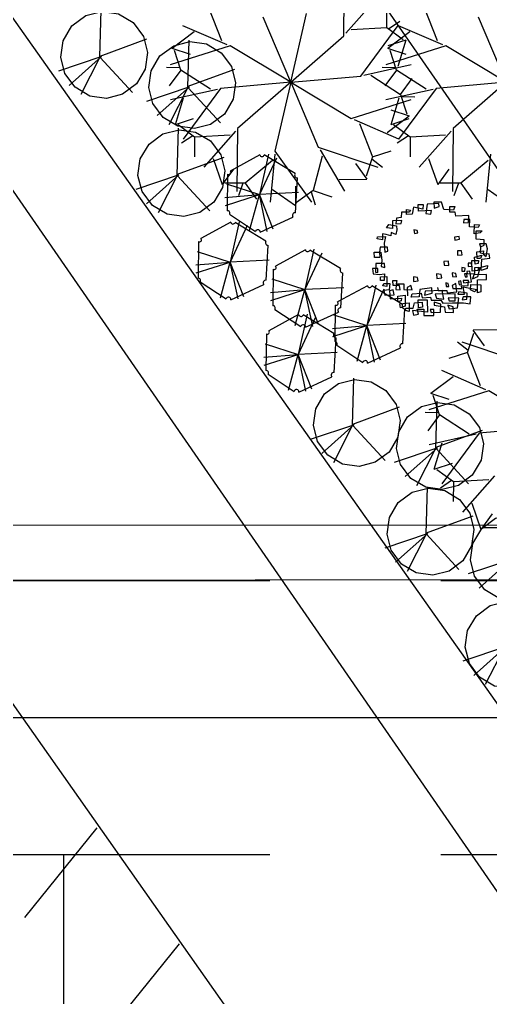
# Model space of a CAD drawing. Header units: millimetres. Extents: x 14950 to 15746, y 1103 to 1809.
# Drawn here: x 15428 to 15431.44, y 1480.92 to 1488.06 of the extents above; entities that cross this region are included whole.
import ezdxf
from ezdxf.xclip import XClip

# ---------------------------------------------------------------- set-up
doc = ezdxf.new("R2010")
doc.units = ezdxf.units.MM
doc.header["$LTSCALE"] = 10
doc.header["$MEASUREMENT"] = 0
doc.header["$XCLIPFRAME"] = 2
doc.linetypes.add('HIDDEN', pattern=[0.375, 0.25, -0.125])
for name, color, linetype in [('TN-CABL', 4, 'Continuous'), ('TZ-BASE', 253, 'Continuous'), ('TZ-CABL', 4, 'Continuous')]:
    doc.layers.add(name, color=color, linetype=linetype)
doc.linetypes.add('ZIGZAG', pattern='A,0.0001,-0.2,[131,ltypeshp.shx,S=0.2,R=0,X=-0.2,Y=0],-0.4,[131,ltypeshp.shx,S=0.2,R=180,X=0.2,Y=0],-0.2', length=0.8001)

# ---------------------------------------------------------------- blocks, each defined once
blk = doc.blocks.new('JD-DGHCDGH7DFXH')
at = {"layer": 'TZ-BASE'}
for p, q in [((396.7644, 2.3519), (383.3386, 21.3418)), ((394.8375, 0.0525), (381.5238, 18.9534)), ((390.1718, 15.7075), (401.8806, -1.233)), ((387.8757, 13.7532), (399.3344, -2.8255)), ((393.0361, 10.914), (393.0399, 11.3728)), ((393.0496, 10.9326), (393.2827, 11.1964)), ((391.2547, 10.7599), (391.265, 11.1025)), ((392.1446, 10.8779), (392.0508, 11.119)), ((392.6477, 10.5758), (392.7632, 11.0777)), ((393.3488, 10.9756), (393.3499, 11.1191)), ((393.7186, 10.8779), (393.6248, 11.119)), ((392.1842, 10.8478), (391.8613, 10.9879)), ((392.6477, 10.5758), (392.4461, 11.0497)), ((393.1607, 10.6211), (393.4335, 10.99)), ((393.362, 10.966), (393.4437, 11.0214)), ((393.7582, 10.8478), (393.4353, 10.9879)), ((394.2217, 10.5758), (394.0201, 11.0497)), ((391.9443, 10.943), (391.7828, 10.8208)), ((393.0905, 10.9609), (393.3488, 10.9756)), ((393.3488, 10.9756), (393.4699, 10.8876)), ((393.5183, 10.943), (393.3568, 10.8208)), ((391.2573, 10.767), (391.5977, 10.8922)), ((391.8972, 10.5396), (391.9075, 10.8822)), ((392.6477, 10.5758), (393.0361, 10.914)), ((393.3585, 10.8427), (393.4914, 10.8859)), ((393.4326, 10.6922), (393.4914, 10.8859)), ((392.206, 10.8407), (391.7685, 10.7025)), ((391.9158, 10.7776), (391.7828, 10.8208)), ((391.8455, 10.6644), (391.7993, 10.8068)), ((392.6477, 10.5758), (392.206, 10.8407)), ((393.78, 10.8407), (393.3425, 10.7025)), ((393.4898, 10.7776), (393.3568, 10.8208)), ((393.4195, 10.6644), (393.3733, 10.8068)), ((394.2217, 10.5758), (393.78, 10.8407)), ((391.2622, 10.7599), (390.9523, 10.6556)), ((391.2673, 10.7634), (391.0309, 10.5527)), ((391.2521, 10.7529), (391.1151, 10.4852)), ((391.2571, 10.7564), (391.4939, 10.5007)), ((393.1826, 10.6282), (393.5262, 10.7046)), ((391.8405, 10.68), (391.7418, 10.6832)), ((391.8455, 10.6644), (391.7602, 10.549)), ((392.0631, 10.5245), (391.8455, 10.6644)), ((391.8998, 10.5466), (392.2402, 10.6719)), ((393.4145, 10.68), (393.3158, 10.6832)), ((393.4195, 10.6644), (393.3342, 10.549)), ((393.6371, 10.5245), (393.4195, 10.6644)), ((392.6477, 10.5758), (392.1347, 10.5305)), ((392.6477, 10.5758), (392.2593, 10.2376)), ((392.6477, 10.5758), (392.5323, 10.0739)), ((392.6477, 10.5758), (393.1607, 10.6211)), ((392.6477, 10.5758), (392.8493, 10.1019)), ((392.6477, 10.5758), (393.0894, 10.3109)), ((393.2323, 10.6271), (393.4499, 10.4872)), ((393.4499, 10.4872), (393.5352, 10.6026)), ((394.2217, 10.5758), (393.7087, 10.5305)), ((394.2217, 10.5758), (393.8333, 10.2376)), ((391.9047, 10.5395), (391.5947, 10.4353)), ((391.9098, 10.543), (391.6734, 10.3324)), ((391.8946, 10.5325), (391.7576, 10.2648)), ((392.1128, 10.5234), (391.7692, 10.447)), ((392.1347, 10.5305), (391.8619, 10.1616)), ((391.8996, 10.536), (392.1364, 10.2803)), ((393.6868, 10.5234), (393.3432, 10.447)), ((393.7087, 10.5305), (393.4359, 10.1616)), ((391.8628, 10.4594), (391.804, 10.2656)), ((393.0894, 10.3109), (393.5269, 10.449)), ((393.4368, 10.4594), (393.378, 10.2656)), ((393.4499, 10.4872), (393.4961, 10.3448)), ((393.4549, 10.4716), (393.5536, 10.4684)), ((393.3797, 10.374), (393.5126, 10.3308)), ((391.9369, 10.3088), (391.804, 10.2656)), ((393.1112, 10.3038), (393.4341, 10.1636)), ((393.3511, 10.2086), (393.5126, 10.3308)), ((393.5109, 10.3088), (393.378, 10.2656)), ((391.8187, 9.897), (391.829, 10.2396)), ((391.9467, 10.176), (391.8256, 10.264)), ((392.2458, 10.219), (392.0127, 9.9552)), ((392.2593, 10.2376), (392.2555, 9.7788)), ((393.1508, 10.2737), (393.2446, 10.0326)), ((393.5207, 10.176), (393.3996, 10.264)), ((393.8198, 10.219), (393.5867, 9.9552)), ((393.8333, 10.2376), (393.8295, 9.7788)), ((391.9334, 10.1856), (391.8517, 10.1302)), ((391.9467, 10.176), (391.9455, 10.0325)), ((392.2049, 10.1907), (391.9467, 10.176)), ((393.5074, 10.1856), (393.4257, 10.1302)), ((393.5207, 10.176), (393.5195, 10.0325)), ((393.7789, 10.1907), (393.5207, 10.176)), ((392.5323, 10.0739), (392.7988, 9.7005)), ((392.8493, 10.1019), (393.2845, 9.9565)), ((392.8628, 10.0833), (393.0417, 9.7801)), ((393.2446, 10.0326), (393.3814, 10.0758)), ((391.8213, 9.904), (392.1617, 10.0293)), ((392.0811, 10.0203), (392.1474, 9.8289)), ((392.4232, 10.0469), (392.2057, 9.9279)), ((392.5158, 10.004), (392.3156, 9.8403)), ((392.4851, 10.0505), (392.4196, 9.7563)), ((392.5437, 10.0224), (392.4196, 9.7563)), ((392.6807, 9.9094), (392.455, 10.0454)), ((392.5323, 10.0509), (392.4988, 9.7005)), ((392.8771, 10.0357), (392.8113, 9.7855)), ((393.2446, 10.0326), (393.1983, 9.8902)), ((393.2395, 10.017), (393.3175, 9.9565)), ((393.6551, 10.0203), (393.7214, 9.8289)), ((394.0898, 10.004), (393.8896, 9.8403)), ((394.1062, 10.0509), (394.0728, 9.7005)), ((392.2296, 9.942), (392.1474, 9.8289)), ((393.1212, 9.9823), (393.2034, 9.8692)), ((393.8036, 9.942), (393.7214, 9.8289)), ((391.8262, 9.8969), (391.5163, 9.7927)), ((391.8313, 9.9004), (391.5949, 9.6898)), ((391.8161, 9.8899), (391.6791, 9.6222)), ((391.8212, 9.8934), (392.0579, 9.6377)), ((392.1876, 9.9055), (392.1844, 9.6387)), ((392.6819, 9.6241), (392.6971, 9.8776)), ((393.0009, 9.8653), (393.2034, 9.8692)), ((392.3156, 9.8403), (392.1659, 9.8403)), ((392.178, 9.8343), (392.4196, 9.7563)), ((392.2992, 9.8403), (392.2657, 9.7474)), ((392.3156, 9.8403), (392.399, 9.7235)), ((392.5158, 9.7934), (392.682, 9.6775)), ((392.682, 9.8173), (392.682, 9.6775)), ((392.8113, 9.7855), (392.6902, 9.6975)), ((392.798, 9.7759), (392.8255, 9.681)), ((392.8113, 9.7855), (392.9474, 9.74)), ((393.8896, 9.8403), (393.7399, 9.8403)), ((393.8732, 9.8403), (393.8397, 9.7474)), ((393.8896, 9.8403), (393.973, 9.7235)), ((394.0898, 9.7934), (394.256, 9.6775)), ((392.1681, 9.7353), (392.4196, 9.7563)), ((392.1719, 9.6771), (392.4196, 9.7563)), ((392.3481, 9.4952), (392.4196, 9.7563)), ((392.7039, 9.7706), (392.4196, 9.7563)), ((392.5188, 9.5035), (392.4196, 9.7563)), ((392.4764, 9.4878), (392.4196, 9.7563)), ((393.4932, 9.6466), (393.5235, 9.643)), ((393.4932, 9.6105), (393.4932, 9.6466)), ((393.5235, 9.643), (393.5159, 9.6286)), ((393.5438, 9.6647), (393.5336, 9.6141)), ((393.6121, 9.6502), (393.5438, 9.6647)), ((393.5792, 9.6828), (393.6146, 9.6828)), ((393.5817, 9.6358), (393.5792, 9.6828)), ((393.6753, 9.6394), (393.5817, 9.6358)), ((393.6146, 9.6828), (393.6121, 9.6502)), ((393.6449, 9.6864), (393.6348, 9.6177)), ((393.7284, 9.69), (393.6449, 9.6864)), ((393.6702, 9.6141), (393.6753, 9.6394)), ((393.693, 9.7008), (393.6955, 9.6575)), ((393.7486, 9.7008), (393.693, 9.7008)), ((393.6955, 9.6575), (393.7309, 9.6683)), ((393.7309, 9.6683), (393.7284, 9.69)), ((393.7663, 9.6466), (393.7486, 9.7008)), ((393.8372, 9.643), (393.7663, 9.6466)), ((393.8094, 9.6683), (393.8473, 9.6683)), ((393.8094, 9.6286), (393.8094, 9.6683)), ((393.8473, 9.6683), (393.8372, 9.643)), ((392.1999, 9.6122), (392.3902, 9.487)), ((392.4248, 9.4815), (392.6646, 9.5925)), ((393.4603, 9.5671), (393.392, 9.5635)), ((393.392, 9.5635), (393.392, 9.5093)), ((393.4198, 9.5852), (393.4148, 9.5418)), ((393.4552, 9.5888), (393.4198, 9.5852)), ((393.4578, 9.6286), (393.4552, 9.5888)), ((393.4552, 9.5454), (393.4603, 9.5671)), ((393.5159, 9.6286), (393.4578, 9.6286)), ((393.5336, 9.6141), (393.4932, 9.6105)), ((393.6348, 9.6177), (393.6702, 9.6141)), ((393.8498, 9.6286), (393.8094, 9.6286)), ((393.8524, 9.5996), (393.8498, 9.6286)), ((393.9485, 9.6033), (393.8524, 9.5996)), ((393.9131, 9.5743), (393.9105, 9.549)), ((393.9561, 9.5743), (393.9131, 9.5743)), ((393.9459, 9.5526), (393.9485, 9.6033)), ((393.9535, 9.5201), (393.9561, 9.5743)), ((392.2099, 9.5546), (391.9925, 9.4357)), ((392.2719, 9.5583), (392.2064, 9.2641)), ((392.3305, 9.5302), (392.2064, 9.2641)), ((392.4675, 9.4171), (392.2418, 9.5531)), ((393.3465, 9.5129), (393.3642, 9.5382)), ((393.392, 9.5093), (393.3465, 9.5129)), ((393.3642, 9.5382), (393.4198, 9.5273)), ((393.4148, 9.5418), (393.4552, 9.5454)), ((393.4223, 9.4984), (393.4148, 9.4659)), ((393.4198, 9.5273), (393.4223, 9.4984)), ((393.5716, 9.4948), (393.5463, 9.4984)), ((393.5463, 9.4984), (393.5513, 9.4731)), ((393.5766, 9.4767), (393.5716, 9.4948)), ((393.9105, 9.549), (393.9459, 9.5526)), ((394.0168, 9.5165), (393.9535, 9.5201)), ((393.9864, 9.4695), (393.9889, 9.5382)), ((393.9889, 9.5382), (394.0269, 9.5346)), ((394.0016, 9.4912), (394.0446, 9.4912)), ((394.0016, 9.4298), (394.0016, 9.4912)), ((394.0269, 9.5346), (394.0168, 9.5165)), ((394.0446, 9.4912), (394.0319, 9.4767)), ((393.2782, 9.4334), (393.2807, 9.4478)), ((393.3186, 9.4261), (393.2782, 9.4334)), ((393.2807, 9.4478), (393.3389, 9.4514)), ((393.3439, 9.4659), (393.3186, 9.4695)), ((393.3186, 9.4695), (393.3186, 9.4261)), ((393.3389, 9.4514), (393.3313, 9.4008)), ((393.3793, 9.4551), (393.3439, 9.4659)), ((393.3819, 9.4804), (393.3793, 9.4551)), ((393.4148, 9.4659), (393.3819, 9.4804)), ((393.5513, 9.4731), (393.5766, 9.4767)), ((393.8776, 9.4514), (393.8448, 9.4442)), ((393.8448, 9.4442), (393.8473, 9.4225)), ((393.8473, 9.4225), (393.8802, 9.4298)), ((393.8802, 9.4298), (393.8776, 9.4514)), ((394.0319, 9.4767), (393.9864, 9.4695)), ((394.0598, 9.4261), (394.0016, 9.4298)), ((394.0598, 9.3864), (394.0598, 9.4261)), ((391.9744, 9.4133), (391.9712, 9.1465)), ((392.4687, 9.1318), (392.4838, 9.3853)), ((392.7551, 9.3532), (392.5377, 9.2342)), ((392.817, 9.3568), (392.7516, 9.0626)), ((393.0126, 9.2157), (392.787, 9.3517)), ((393.3009, 9.3719), (393.2959, 9.3358)), ((393.354, 9.3719), (393.3009, 9.3719)), ((393.3313, 9.4008), (393.3363, 9.3358)), ((393.3566, 9.343), (393.354, 9.3719)), ((393.8954, 9.3466), (393.865, 9.3466)), ((393.865, 9.3466), (393.865, 9.3141)), ((393.9004, 9.3177), (393.8954, 9.3466)), ((394.0066, 9.3394), (394.0547, 9.3466)), ((394.0269, 9.3972), (394.0345, 9.3755)), ((394.0749, 9.3972), (394.0269, 9.3972)), ((394.0345, 9.3755), (394.0598, 9.3864)), ((394.0345, 9.3285), (394.037, 9.3791)), ((394.0547, 9.3466), (394.0522, 9.3249)), ((394.0851, 9.3611), (394.0749, 9.3972)), ((394.0749, 9.3032), (394.0851, 9.3611)), ((391.9648, 9.342), (392.2064, 9.2641)), ((392.4906, 9.2783), (392.2064, 9.2641)), ((392.8757, 9.3287), (392.7516, 9.0626)), ((393.2579, 9.3358), (393.306, 9.3358)), ((393.2605, 9.296), (393.2579, 9.3358)), ((393.2984, 9.296), (393.2605, 9.296)), ((393.2959, 9.3358), (393.2984, 9.296)), ((393.306, 9.3358), (393.3136, 9.2743)), ((393.3363, 9.3358), (393.3566, 9.343)), ((393.865, 9.3141), (393.9004, 9.3177)), ((393.9889, 9.2996), (394.0421, 9.3141)), ((393.994, 9.249), (393.9889, 9.2996)), ((394.0092, 9.2888), (394.0066, 9.3394)), ((394.0345, 9.2888), (394.0092, 9.2888)), ((394.0522, 9.3249), (394.0345, 9.3285)), ((394.0421, 9.3141), (394.0345, 9.2888)), ((394.0395, 9.202), (394.0421, 9.2852)), ((394.0421, 9.2852), (394.1028, 9.2924)), ((394.0977, 9.3249), (394.0522, 9.3213)), ((394.0522, 9.3213), (394.0749, 9.3032)), ((394.1028, 9.2924), (394.0977, 9.3249)), ((391.9549, 9.243), (392.2064, 9.2641)), ((391.9587, 9.1849), (392.2064, 9.2641)), ((392.1349, 9.0029), (392.2064, 9.2641)), ((392.3056, 9.0112), (392.2064, 9.2641)), ((392.2632, 8.9956), (392.2064, 9.2641)), ((392.5195, 9.2119), (392.5164, 8.9451)), ((393.2453, 9.2165), (393.2503, 9.1767)), ((393.2832, 9.2165), (393.2453, 9.2165)), ((393.2706, 9.2526), (393.268, 9.1912)), ((393.3338, 9.2526), (393.2706, 9.2526)), ((393.2832, 9.1876), (393.2832, 9.2165)), ((393.3136, 9.2743), (393.3085, 9.2309)), ((393.3085, 9.2309), (393.3363, 9.2237)), ((393.3363, 9.2237), (393.3338, 9.2526)), ((393.7992, 9.2707), (393.7663, 9.2671)), ((393.7663, 9.2671), (393.7689, 9.2418)), ((393.7689, 9.2418), (393.8018, 9.2382)), ((393.8018, 9.2382), (393.7992, 9.2707)), ((393.9206, 9.2201), (393.8979, 9.2237)), ((393.8979, 9.2237), (393.8979, 9.1984)), ((393.9181, 9.1984), (393.9206, 9.2201)), ((393.9687, 9.2563), (393.9434, 9.2563)), ((393.9434, 9.2563), (393.9434, 9.2309)), ((393.9434, 9.2309), (393.9712, 9.2346)), ((393.9712, 9.2346), (393.9687, 9.2563)), ((393.9712, 9.2743), (394.0193, 9.2743)), ((393.9738, 9.1984), (393.9712, 9.2743)), ((393.9915, 9.2237), (394.0193, 9.2273)), ((393.9915, 9.1803), (393.9915, 9.2237)), ((394.0168, 9.2526), (393.994, 9.249)), ((394.0193, 9.2273), (394.0142, 9.202)), ((394.0142, 9.1587), (394.0319, 9.2237)), ((394.0193, 9.2743), (394.0168, 9.2526)), ((394.0319, 9.2237), (394.0851, 9.2382)), ((394.0825, 9.2165), (394.0395, 9.202)), ((394.0851, 9.2382), (394.0825, 9.2165)), ((392.51, 9.1406), (392.7516, 9.0626)), ((393.0139, 8.9304), (393.029, 9.1839)), ((393.2503, 9.1767), (393.2959, 9.1731)), ((393.268, 9.1912), (393.2832, 9.1876)), ((393.2959, 9.1731), (393.3338, 9.1767)), ((393.3035, 9.155), (393.349, 9.1587)), ((393.3035, 9.1297), (393.3035, 9.155)), ((393.3338, 9.1767), (393.3313, 9.1297)), ((393.349, 9.1587), (393.349, 9.0864)), ((393.5741, 9.1514), (393.5438, 9.155)), ((393.5438, 9.155), (393.5438, 9.1225)), ((393.5792, 9.1261), (393.5741, 9.1514)), ((393.7461, 9.1731), (393.7132, 9.1767)), ((393.7132, 9.1767), (393.7158, 9.1442)), ((393.7158, 9.1442), (393.7512, 9.1478)), ((393.7512, 9.1478), (393.7461, 9.1731)), ((393.8524, 9.1803), (393.8271, 9.184)), ((393.8271, 9.184), (393.8296, 9.1587)), ((393.8296, 9.1587), (393.8574, 9.155)), ((393.8574, 9.155), (393.8524, 9.1803)), ((393.8979, 9.1984), (393.9181, 9.1984)), ((393.9333, 9.1767), (393.9156, 9.1767)), ((393.9156, 9.1767), (393.9206, 9.155)), ((393.9206, 9.155), (393.9358, 9.155)), ((393.9561, 9.1984), (393.9333, 9.1948)), ((393.9333, 9.1948), (393.9358, 9.1767)), ((393.9358, 9.155), (393.9333, 9.1767)), ((393.9358, 9.1767), (393.9915, 9.1803)), ((393.9687, 9.1189), (393.9561, 9.1984)), ((394.0142, 9.202), (393.9738, 9.1984)), ((393.9839, 9.1695), (393.9763, 9.1406)), ((393.9763, 9.1406), (394.0142, 9.1587)), ((394.0775, 9.1731), (393.9839, 9.1695)), ((394.0117, 9.1334), (394.0775, 9.137)), ((394.0117, 9.0394), (394.0117, 9.1334)), ((394.0775, 9.137), (394.0775, 9.1731)), ((391.9867, 9.12), (392.1769, 8.9948)), ((392.2115, 8.9893), (392.4513, 9.1002)), ((392.5, 9.0416), (392.7516, 9.0626)), ((392.5038, 8.9834), (392.7516, 9.0626)), ((392.6801, 8.8015), (392.7516, 9.0626)), ((393.0358, 9.0769), (392.7516, 9.0626)), ((392.8508, 8.8098), (392.7516, 9.0626)), ((392.8084, 8.7942), (392.7516, 9.0626)), ((393.2077, 9.0914), (392.9902, 8.9725)), ((393.2696, 9.0951), (393.2041, 8.8009)), ((393.3282, 9.067), (393.2041, 8.8009)), ((393.4652, 8.9539), (393.2395, 9.0899)), ((393.3313, 9.1297), (393.3035, 9.1297)), ((393.3212, 9.09), (393.3288, 9.1081)), ((393.349, 9.0864), (393.3212, 9.09)), ((393.3288, 9.1081), (393.3718, 9.1081)), ((393.3667, 9.0611), (393.3288, 9.0574)), ((393.3718, 9.1081), (393.3667, 9.0611)), ((393.397, 9.0611), (393.3692, 9.0538)), ((393.3945, 9.1297), (393.4223, 9.1297)), ((393.397, 9.0936), (393.3945, 9.1297)), ((393.4426, 9.0936), (393.397, 9.0936)), ((393.4021, 9.0249), (393.397, 9.0611)), ((393.4173, 9.0972), (393.4148, 9.0647)), ((393.4148, 9.0647), (393.4476, 9.0611)), ((393.4223, 9.1297), (393.4173, 9.1044)), ((393.4173, 9.1044), (393.4729, 9.1044)), ((393.4476, 9.0611), (393.4426, 9.0936)), ((393.4729, 9.1044), (393.4729, 9.0647)), ((393.4729, 9.0647), (393.5336, 9.0611)), ((393.5261, 9.0936), (393.4982, 9.0791)), ((393.4982, 9.0791), (393.5008, 9.0177)), ((393.5336, 9.0611), (393.5261, 9.0936)), ((393.5438, 9.1225), (393.5792, 9.1261)), ((393.5918, 9.0647), (393.5868, 9.0105)), ((393.6778, 9.0755), (393.5918, 9.0647)), ((393.6803, 9.0358), (393.6778, 9.0755)), ((393.7208, 9.0791), (393.7233, 9.0574)), ((393.7967, 9.1081), (393.7815, 9.1117)), ((393.7815, 9.1117), (393.7841, 9.0864)), ((393.7841, 9.0864), (393.8018, 9.0864)), ((393.8018, 9.0864), (393.7967, 9.1081)), ((393.8524, 9.1081), (393.8271, 9.0936)), ((393.8271, 9.0936), (393.8321, 9.0719)), ((393.8321, 9.0719), (393.8979, 9.0719)), ((393.8599, 9.0466), (393.8524, 9.1081)), ((393.8903, 9.1261), (393.8726, 9.1225)), ((393.8726, 9.1225), (393.8776, 9.0972)), ((393.8776, 9.0972), (393.8954, 9.1008)), ((393.8954, 9.1008), (393.8903, 9.1261)), ((393.8954, 9.09), (393.9434, 9.0936)), ((393.8979, 9.0719), (393.8954, 9.09)), ((393.908, 9.1297), (393.9105, 9.1117)), ((393.9459, 9.1297), (393.908, 9.1297)), ((393.908, 9.0828), (394.0066, 9.0647)), ((393.9156, 9.0285), (393.908, 9.0828)), ((393.9105, 9.1117), (393.9687, 9.1189)), ((393.9434, 9.0936), (393.9459, 9.1297)), ((393.9611, 9.0611), (393.9636, 9.1008)), ((393.9889, 9.0466), (393.9611, 9.0611)), ((393.9636, 9.1008), (394.037, 9.0972)), ((394.0066, 9.0647), (393.9889, 9.0466)), ((394.037, 9.0972), (394.037, 9.0466)), ((393.3288, 9.0574), (393.3363, 9.0213)), ((393.3363, 9.0213), (393.4021, 9.0249)), ((393.3692, 9.0538), (393.3743, 8.996)), ((393.3743, 8.996), (393.4578, 8.9996)), ((393.4299, 9.0141), (393.483, 9.0213)), ((393.4299, 8.9743), (393.4299, 9.0141)), ((393.4578, 8.9996), (393.4552, 8.9815)), ((393.483, 9.0213), (393.483, 8.9418)), ((393.5286, 9.0068), (393.5336, 9.0321)), ((393.5868, 9.0105), (393.5286, 9.0068)), ((393.5336, 9.0321), (393.5994, 9.0358)), ((393.5994, 9.0358), (393.607, 9.0032)), ((393.607, 9.0032), (393.6677, 9.0068)), ((393.6298, 9.0502), (393.6247, 9.0213)), ((393.6247, 9.0213), (393.6803, 9.0358)), ((393.7537, 9.0574), (393.6298, 9.0502)), ((393.6677, 9.0068), (393.6728, 8.9852)), ((393.8498, 9.0321), (393.7031, 9.0285)), ((393.7031, 9.0285), (393.7132, 8.9996)), ((393.7132, 8.9996), (393.7663, 8.9924)), ((393.7233, 9.0574), (393.7866, 9.0574)), ((393.7663, 8.9924), (393.7537, 9.0574)), ((393.7866, 9.0574), (393.7891, 9.0394)), ((393.7891, 9.0394), (393.8599, 9.0466)), ((393.7967, 9.0032), (393.8043, 8.9815)), ((393.8751, 8.9996), (393.7967, 9.0032)), ((393.8498, 8.9815), (393.8498, 9.0321)), ((393.865, 8.9309), (393.8751, 8.9996)), ((393.8751, 9.0466), (393.8675, 9.0285)), ((393.8675, 9.0285), (393.9156, 9.0285)), ((393.9358, 9.0358), (393.8751, 9.0466)), ((393.908, 9.0105), (393.9004, 8.9888)), ((393.9004, 8.9888), (393.9333, 8.9924)), ((393.9636, 9.0105), (393.908, 9.0105)), ((393.9333, 8.9924), (393.9358, 9.0358)), ((393.9586, 8.9599), (393.9636, 9.0105)), ((394.037, 9.0466), (394.0117, 9.0394)), ((392.5319, 8.9185), (392.7221, 8.7933)), ((392.9721, 8.9501), (392.9689, 8.6833)), ((393.4552, 8.9815), (393.4299, 8.9743)), ((393.4451, 8.9599), (393.5134, 8.9671)), ((393.4502, 8.9309), (393.4451, 8.9599)), ((393.483, 8.9418), (393.4502, 8.9309)), ((393.4664, 8.6686), (393.4816, 8.9222)), ((393.4856, 8.9093), (393.4881, 8.9273)), ((393.4881, 8.9273), (393.5412, 8.9273)), ((393.5134, 8.9671), (393.5134, 8.902)), ((393.5412, 8.9273), (393.5513, 8.9671)), ((393.5513, 8.9671), (393.607, 8.9707)), ((393.5716, 8.9201), (393.6196, 8.9201)), ((393.5817, 8.8839), (393.5716, 8.9201)), ((393.5792, 8.9888), (393.6449, 8.9888)), ((393.5817, 8.9309), (393.5792, 8.9888)), ((393.6095, 8.9346), (393.5817, 8.9309)), ((393.607, 8.9707), (393.6095, 8.9346)), ((393.6196, 8.9201), (393.6196, 8.8731)), ((393.6449, 8.9888), (393.6475, 8.8984)), ((393.6728, 8.9852), (393.7436, 8.9852)), ((393.6955, 8.9707), (393.6955, 8.949)), ((393.7436, 8.9562), (393.6955, 8.9707)), ((393.6955, 8.949), (393.7714, 8.9382)), ((393.7411, 8.8984), (393.7436, 8.9562)), ((393.7436, 8.9852), (393.7588, 8.9635)), ((393.7588, 8.9635), (393.8296, 8.9671)), ((393.7714, 8.9382), (393.7765, 8.8984)), ((393.7942, 8.949), (393.8043, 8.9237)), ((393.8346, 8.9382), (393.7942, 8.949)), ((393.8043, 8.9815), (393.8498, 8.9815)), ((393.8043, 8.9237), (393.865, 8.9309)), ((393.8296, 8.9671), (393.9105, 8.9671)), ((393.8372, 8.8948), (393.8346, 8.9382)), ((393.9105, 8.9671), (393.9586, 8.9599)), ((392.706, 8.8804), (392.4886, 8.7614)), ((392.7679, 8.884), (392.7025, 8.5898)), ((392.8265, 8.8559), (392.7025, 8.5898)), ((392.9635, 8.7429), (392.7379, 8.8789)), ((392.7567, 8.7878), (392.9965, 8.8988)), ((392.9626, 8.8788), (393.2041, 8.8009)), ((393.5134, 8.902), (393.4856, 8.9093)), ((393.5362, 8.9093), (393.5438, 8.8767)), ((393.6475, 8.8984), (393.5362, 8.9093)), ((393.5438, 8.8767), (393.5817, 8.8839)), ((393.6196, 8.8731), (393.693, 8.8731)), ((393.6652, 8.9165), (393.6728, 8.8948)), ((393.693, 8.9165), (393.6652, 8.9165)), ((393.6728, 8.8948), (393.7411, 8.8984)), ((393.693, 8.8731), (393.693, 8.9165)), ((393.7765, 8.8984), (393.8372, 8.8948)), ((392.9526, 8.7798), (393.2041, 8.8009)), ((392.9564, 8.7217), (393.2041, 8.8009)), ((393.1326, 8.5397), (393.2041, 8.8009)), ((393.4884, 8.8151), (393.2041, 8.8009)), ((393.3033, 8.548), (393.2041, 8.8009)), ((393.2609, 8.5324), (393.2041, 8.8009)), ((392.4704, 8.7391), (392.4673, 8.4723)), ((392.9648, 8.4576), (392.9799, 8.7111)), ((393.9396, 8.603), (393.9859, 8.7454)), ((394.1833, 8.7704), (393.9808, 8.7664)), ((394.063, 8.6534), (393.9808, 8.7664)), ((392.4609, 8.6678), (392.7025, 8.5898)), ((392.9844, 8.6568), (393.1747, 8.5316)), ((393.2093, 8.5261), (393.4491, 8.637)), ((393.9447, 8.6186), (393.8667, 8.6792)), ((394.3349, 8.5338), (393.8998, 8.6791)), ((392.4509, 8.5688), (392.7025, 8.5898)), ((392.4547, 8.5106), (392.7025, 8.5898)), ((392.6309, 8.3287), (392.7025, 8.5898)), ((392.9867, 8.6041), (392.7025, 8.5898)), ((392.8017, 8.337), (392.7025, 8.5898)), ((392.7593, 8.3214), (392.7025, 8.5898)), ((393.9396, 8.603), (393.8028, 8.5598)), ((394.0334, 8.3619), (393.9396, 8.603)), ((392.4828, 8.4458), (392.673, 8.3205)), ((392.7076, 8.315), (392.9474, 8.426)), ((393.8331, 8.427), (393.6716, 8.3049)), ((394.073, 8.3318), (393.7501, 8.472)), ((393.0994, 8.0748), (393.1097, 8.4174)), ((394.0949, 8.3247), (393.6573, 8.1866)), ((393.8046, 8.2617), (393.6716, 8.3049)), ((393.7344, 8.1484), (393.6881, 8.2908)), ((394.5365, 8.0598), (394.0949, 8.3247)), ((393.1021, 8.0818), (393.4424, 8.2071)), ((393.7063, 7.906), (393.7166, 8.2486)), ((393.7293, 8.1641), (393.6306, 8.1672)), ((393.7344, 8.1484), (393.649, 8.033)), ((393.952, 8.0086), (393.7344, 8.1484)), ((393.107, 8.0747), (392.797, 7.9705)), ((393.112, 8.0782), (392.8756, 7.8676)), ((393.0968, 8.0677), (392.9598, 7.8)), ((393.1019, 8.0712), (393.3386, 7.8155)), ((394.0016, 8.0075), (393.658, 7.931)), ((393.7089, 7.9131), (394.0492, 8.0383)), ((394.0235, 8.0146), (393.7508, 7.6456)), ((394.5365, 8.0598), (394.0235, 8.0146)), ((393.7516, 7.9435), (393.6928, 7.7497)), ((393.7138, 7.906), (393.4038, 7.8017)), ((393.7188, 7.9095), (393.4825, 7.6988)), ((393.7036, 7.899), (393.5666, 7.6313)), ((393.7087, 7.9025), (393.9454, 7.6468)), ((393.8257, 7.7929), (393.6928, 7.7497)), ((393.8355, 7.66), (393.7144, 7.748)), ((393.8222, 7.6697), (393.7405, 7.6142)), ((393.8355, 7.66), (393.8343, 7.5165)), ((394.0937, 7.6748), (393.8355, 7.66)), ((394.1346, 7.7031), (393.9015, 7.4393)), ((393.6374, 7.281), (393.6477, 7.6236)), ((393.9699, 7.5043), (394.0362, 7.313)), ((394.1184, 7.4261), (394.0362, 7.313)), ((363.0472, 7.3197), (399.8993, 7.3522)), ((393.64, 7.288), (393.9804, 7.4133)), ((393.645, 7.2809), (393.335, 7.1767)), ((393.65, 7.2844), (393.4136, 7.0738)), ((393.6399, 7.2774), (393.8766, 7.0217)), ((394.2044, 7.3243), (394.0547, 7.3243)), ((393.6348, 7.2739), (393.4978, 7.0062)), ((394.2546, 7.0923), (393.9446, 6.9881)), ((394.2597, 7.0958), (394.0233, 6.8852)), ((363.0468, 6.9198), (399.8996, 6.9523)), ((394.2158, 6.4554), (393.9058, 6.3511)), ((394.2209, 6.4589), (393.9845, 6.2482)), ((394.2057, 6.4484), (394.0687, 6.1807)), ((391.2329, 5.1356), (390.7042, 4.4825)), ((391.8337, 4.2884), (390.7428, 2.9409))]:
    blk.add_line(p, q, dxfattribs=at)
for centre in [(391.286, 10.7753), (391.9285, 10.5549), (391.85, 9.9123), (393.1308, 8.0901), (393.7376, 7.9214), (393.6688, 7.2963), (394.2784, 7.1077), (394.2396, 6.4708)]:
    blk.add_ellipse(centre, major_axis=(0.2123, 0.2361), ratio=1, dxfattribs=at)
for centre, major_axis, start_param, end_param in [((392.4393, 10.0499), (0.011, 0.0122), 2.489896, 5.163868), ((392.1951, 9.918), (0.0097, 0.0108), 3.334828, 6.190419), ((392.6962, 9.8972), (-0.0146, 0.0132), 0.066813, 2.34945), ((392.1868, 9.6223), (-0.0123, 0.0111), 3.217614, 5.590067), ((392.6801, 9.6045), (-0.0146, 0.0131), 5.351805, 7.674664), ((392.226, 9.5577), (0.011, 0.0122), 2.489896, 5.163868), ((392.4072, 9.4825), (0.0118, 0.0131), 5.38687, 8.330139), ((391.9818, 9.4258), (0.0097, 0.0108), 3.334828, 6.190419), ((392.4829, 9.405), (-0.0146, 0.0132), 0.066813, 2.34945), ((392.7712, 9.3562), (0.011, 0.0122), 2.489896, 5.163868), ((392.527, 9.2243), (0.0097, 0.0108), 3.334828, 6.190419), ((393.0281, 9.2035), (-0.0146, 0.0132), 0.066813, 2.34945), ((391.9736, 9.1301), (-0.0123, 0.0111), 3.217614, 5.590067), ((392.4669, 9.1123), (-0.0146, 0.0131), 5.351805, 7.674664), ((393.2238, 9.0945), (0.011, 0.0122), 2.489896, 5.163868), ((392.194, 8.9903), (0.0118, 0.0131), 5.38687, 8.330139), ((392.5188, 8.9287), (-0.0123, 0.0111), 3.217614, 5.590067), ((392.9796, 8.9626), (0.0097, 0.0108), 3.334828, 6.190419), ((393.012, 8.9108), (-0.0146, 0.0131), 5.351805, 7.674664), ((393.4807, 8.9418), (-0.0146, 0.0132), 0.066813, 2.34945), ((392.7221, 8.8834), (0.011, 0.0122), 2.489896, 5.163868), ((392.7391, 8.7889), (0.0118, 0.0131), 5.38687, 8.330139), ((392.4779, 8.7515), (0.0097, 0.0108), 3.334828, 6.190419), ((392.979, 8.7308), (-0.0146, 0.0132), 0.066813, 2.34945), ((392.9713, 8.6669), (-0.0123, 0.0111), 3.217614, 5.590067), ((393.4646, 8.6491), (-0.0146, 0.0131), 5.351805, 7.674664), ((393.1917, 8.5271), (0.0118, 0.0131), 5.38687, 8.330139), ((392.4697, 8.4559), (-0.0123, 0.0111), 3.217614, 5.590067), ((392.9629, 8.438), (-0.0146, 0.0131), 5.351805, 7.674664), ((392.69, 8.3161), (0.0118, 0.0131), 5.38687, 8.330139)]:
    blk.add_ellipse(centre, major_axis=major_axis, ratio=1, start_param=start_param, end_param=end_param, dxfattribs=at)

msp = doc.modelspace()

# ---------------------------------------------------------------- linework, layer by layer
at = {"layer": 'TN-CABL', "linetype": 'ZIGZAG', "ltscale": 0.5}
msp.add_lwpolyline([(15037.3278, 1482.9655), (15535.1782, 1482.9655)], dxfattribs=at)
at = {"layer": 'TZ-CABL', "linetype": 'HIDDEN'}
for points in [[(15037.3278, 1483.9655), (15535.4315, 1483.9655)], [(15037.3278, 1482.9655), (15535.1782, 1482.9655)], [(15037.3278, 1481.9655), (15535.4315, 1481.9655)]]:
    msp.add_lwpolyline(points, dxfattribs=at)
at = {"layer": 'TZ-CABL', "elevation": 38.0498}
msp.add_lwpolyline([(15428.321, 1481.9655), (15428.3291, 1472.9655)], dxfattribs=at)

# ---------------------------------------------------------------- block references
at = {"layer": 'TZ-BASE'}
ref = msp.add_blockref('JD-DGHCDGH7DFXH', (15037.333, 1477.0248), dxfattribs=at)
XClip(ref).set_block_clipping_path([(-0.066111234, 74.999970863), (699.933616811, 75.6206052864), (700.0658361092, -74.3793364424), (0.0661112341, -74.999970863)])

doc.saveas('drawing.dxf')
